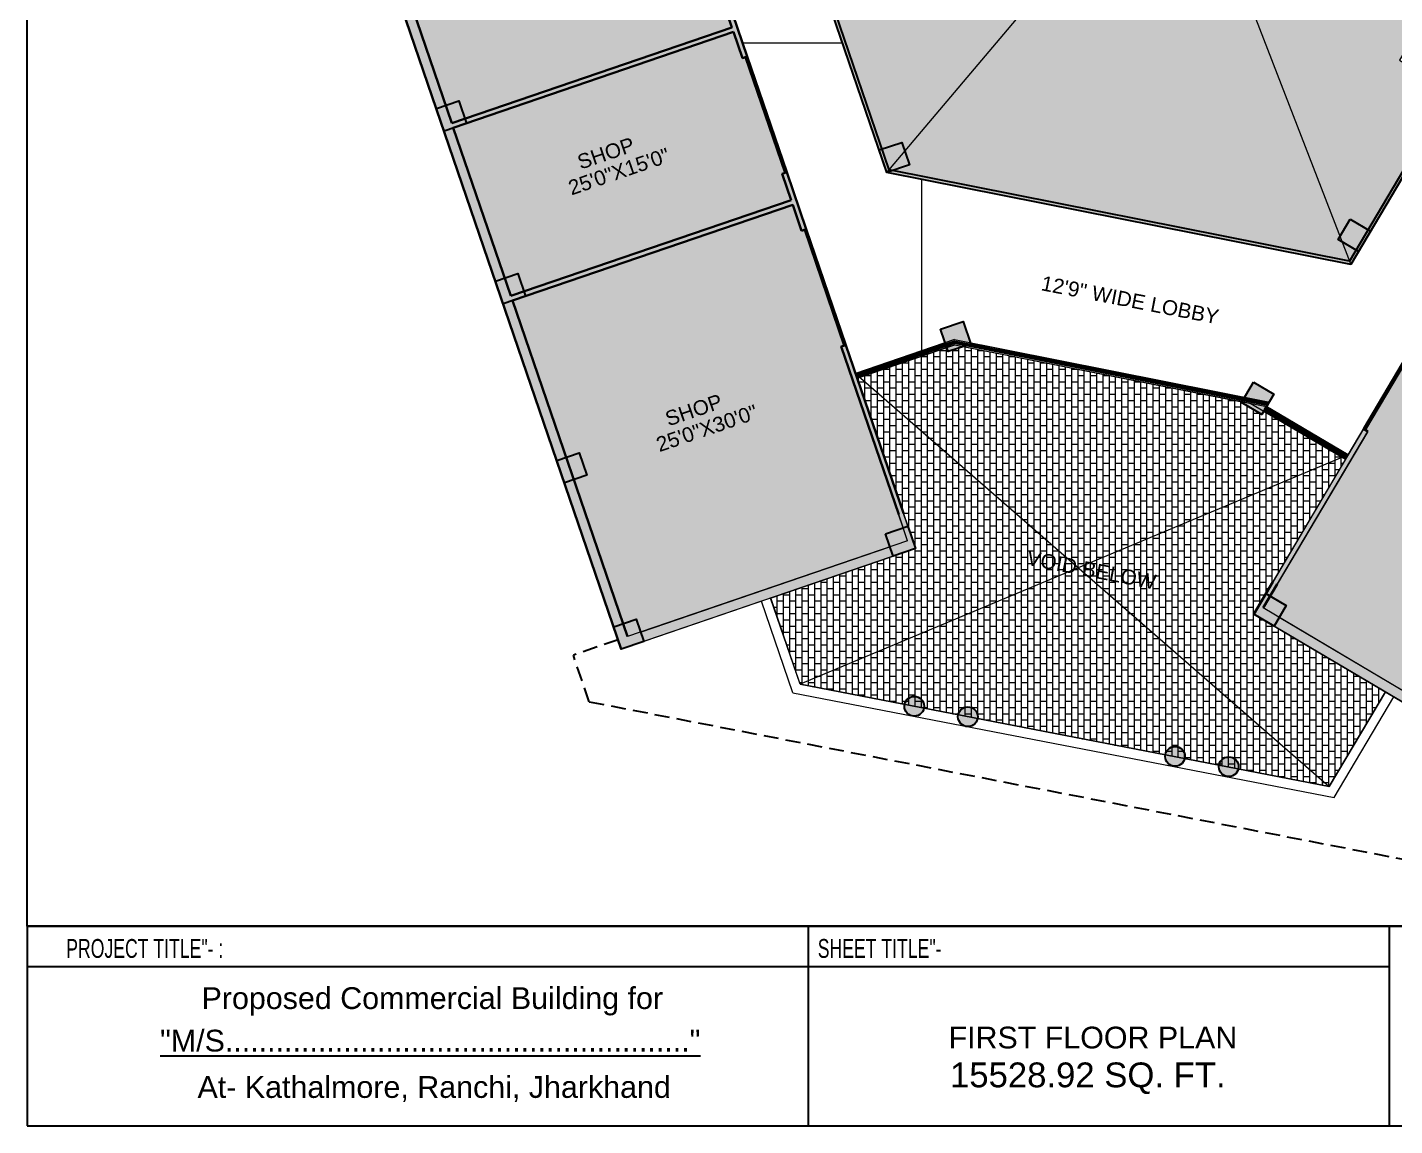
# Model space of a CAD drawing. Header units: inches. Extents: x -13956017 to 293115509, y -946740 to -305538.
# Drawn here: x 1202754 to 1204140, y -918232 to -917118 of the extents above; entities that cross this region are included whole.
import ezdxf
from ezdxf.enums import TextEntityAlignment as Align

# ---------------------------------------------------------------- set-up
doc = ezdxf.new("R2010")
doc.units = ezdxf.units.IN
doc.header["$LTSCALE"] = 6
doc.linetypes.add('DASHED', pattern=[0.75, 0.5, -0.25])
for name, color, linetype, lineweight in [('column', 240, 'Continuous', 25), ('floor hatch', 135, 'Continuous', 13), ('W', 250, 'Continuous', 5), ('wall', 7, 'Continuous', 30), ('wall high', 7, 'Continuous', 30)]:
    doc.layers.add(name, color=color, linetype=linetype, lineweight=lineweight)
for name, color, linetype in [('PROPERTYLINE', 1, 'Continuous'), ('TW', 5, 'Continuous'), ('WAL', 7, 'Continuous'), ('WID', 4, 'Continuous')]:
    doc.layers.add(name, color=color, linetype=linetype)
doc.styles.add('ARI', font='arial.ttf')
doc.styles.add('style2', font='eurr____.ttf')
pattern_1 = [(270, (225125.152, -30674.727), (6.35, -1e-15), []), (0, (225125.152, -30674.727), (3e-15, 12.7), [6.35, -6.35]), (0, (225125.152, -30681.077), (3e-15, 12.7), [-6.35, 6.35])]

msp = doc.modelspace()

# ---------------------------------------------------------------- hatches: boundary and pattern name
at = {"layer": 'column', "ltscale": 10}
h = msp.add_hatch(color=256, dxfattribs=at)
h.dxf.hatch_style = 1
h.paths.add_polyline_path([(1203168.8, -917200.9), (1203191.5, -917193.1), (1203199.3, -917215.8), (1203176.6, -917223.6)])
h = msp.add_hatch(color=256, dxfattribs=at)
h.dxf.hatch_style = 1
h.paths.add_polyline_path([(1203617.6, -917242.8), (1203640.3, -917235.1), (1203648.1, -917257.8), (1203625.3, -917265.6)])
h = msp.add_hatch(color=256, dxfattribs=at)
h.dxf.hatch_style = 1
h.paths.add_polyline_path([(1204094.5, -917312.9), (1204115.2, -917325.1), (1204103, -917345.8), (1204082.3, -917333.6)])
h = msp.add_hatch(color=256, dxfattribs=at)
h.dxf.hatch_style = 1
h.paths.add_polyline_path([(1203228.7, -917375.9), (1203251.4, -917368.1), (1203259.2, -917390.8), (1203236.5, -917398.6)])
h = msp.add_hatch(color=256, dxfattribs=at)
h.dxf.hatch_style = 1
h.paths.add_polyline_path([(1203679.7, -917424.5), (1203702.4, -917416.7), (1203710.2, -917439.5), (1203687.5, -917447.2)])
h = msp.add_hatch(color=256, dxfattribs=at)
h.dxf.hatch_style = 1
h.paths.add_polyline_path([(1203996.7, -917478.1), (1204017.3, -917490.3), (1204005.1, -917511), (1203984.4, -917498.7)])
h = msp.add_hatch(color=256, dxfattribs=at)
h.dxf.hatch_style = 1
h.paths.add_polyline_path([(1203290.9, -917557.6), (1203313.6, -917549.8), (1203321.3, -917572.5), (1203298.6, -917580.3)])
h = msp.add_hatch(color=256, dxfattribs=at)
h.dxf.hatch_style = 1
h.paths.add_polyline_path([(1203623.8, -917631.8), (1203646.5, -917624), (1203654.3, -917646.7), (1203631.6, -917654.5)])
h = msp.add_hatch(color=256, dxfattribs=at)
h.dxf.hatch_style = 1
h.paths.add_polyline_path([(1204009.2, -917692.4), (1204029.8, -917704.6), (1204017.6, -917725.3), (1203997, -917713.1)])
h = msp.add_hatch(color=256, dxfattribs=at)
h.dxf.hatch_style = 1
h.paths.add_polyline_path([(1203348.5, -917726), (1203371.2, -917718.2), (1203379, -917740.9), (1203356.2, -917748.7)])
h = msp.add_hatch(color=256, dxfattribs=at)
h.dxf.hatch_style = 1
edge = h.paths.add_edge_path()
edge.add_arc((1203653, -917806.6), 10, 0, 360)
h = msp.add_hatch(color=256, dxfattribs=at)
h.dxf.hatch_style = 1
edge = h.paths.add_edge_path()
edge.add_arc((1203707.3, -917817.2), 10, 0, 360)
h = msp.add_hatch(color=256, dxfattribs=at)
h.dxf.hatch_style = 1
edge = h.paths.add_edge_path()
edge.add_arc((1203917.2, -917857.4), 10, 0, 360)
h = msp.add_hatch(color=256, dxfattribs=at)
h.dxf.hatch_style = 1
edge = h.paths.add_edge_path()
edge.add_arc((1203971.6, -917867.9), 10, 0, 360)
at = {"layer": 'floor hatch', "ltscale": 5}
h = msp.add_hatch(dxfattribs=at)
h.set_pattern_fill('NET', color=9, scale=200, angle=90)
h.set_pattern_definition([(90, (225125.15, -30674.7), (-635, 4e-14), []), (180, (225125.15, -30674.7), (-8e-14, -635), [])])
edge = h.paths.add_edge_path(flags=16)
edge.add_arc((1204035.2, -916328.3), 47, 182.2198, 321.8225)
edge.add_line((1204072.1, -916357.4), (1204072.4, -916358.2))
edge.add_arc((1204116.1, -916340.6), 47.1, 201.9502, 338.602)
edge.add_line((1204160, -916357.8), (1204171.9, -916283.5))
edge.add_line((1204171.9, -916283.5), (1204172.1, -916279.6))
edge.add_line((1204172.1, -916279.6), (1204466.3, -916608.9))
edge.add_line((1204466.3, -916608.9), (1204144.6, -917151.9))
edge.add_line((1204144.6, -917151.9), (1204197.9, -917183.5))
edge.add_line((1204197.9, -917183.5), (1204095.3, -917358.8))
edge.add_line((1204095.3, -917358.8), (1203625.3, -917265.6))
edge.add_line((1203625.3, -917265.6), (1203564.5, -917087.7))
edge.add_line((1203564.5, -917087.7), (1203624.1, -917067.3))
edge.add_line((1203624.1, -917067.3), (1203437.5, -916521.9))
edge.add_line((1203437.5, -916521.9), (1203999.9, -916253.2))
edge.add_line((1203999.9, -916253.2), (1203988.2, -916330.2))
h.paths.add_polyline_path([(1203593.6, -917469.3), (1203684.4, -917438.2), (1203679.7, -917424.5), (1203702.4, -917416.7), (1203709.8, -917438.2), (1203987.7, -917493.3), (1203996.7, -917478.1), (1204017.3, -917490.3), (1204009.9, -917502.8), (1204092.5, -917551.7), (1204628.8, -916646.7), (1204171.1, -916133.9), (1204222.6, -916087.9), (1204162.3, -916020.4), (1204044.5, -916125.5), (1203261.8, -916499.5)])
at = {"layer": 'W', "ltscale": 10}
h = msp.add_hatch(color=256, dxfattribs=at)
h.dxf.hatch_style = 1
h.paths.add_polyline_path([(1203314.5, -916003.2), (1203518.4, -915905.8), (1203514.1, -915896.8), (1203310.2, -915994.2)])
h.paths.add_polyline_path([(1203088.9, -916111), (1203292.8, -916013.6), (1203288.5, -916004.6), (1203084.6, -916102)])
h.paths.add_polyline_path([(1202855.5, -916211.5), (1203062.9, -916112.4), (1203067.3, -916121.4), (1202859.8, -916220.5)])
h.paths.add_polyline_path([(1203540.1, -915895.5), (1203744, -915798), (1203739.7, -915789), (1203535.8, -915886.4)])
h.paths.add_polyline_path([(1203765.6, -915787.7), (1203969.6, -915690.3), (1203965.2, -915681.2), (1203761.3, -915778.7)])
h.paths.add_polyline_path([(1204028.4, -916133.2), (1204044.5, -916125.5), (1204113, -916064.3), (1204109.7, -916060.6), (1204042.3, -916120.8), (1203861.3, -915742), (1203856.8, -915744.2), (1204037.8, -916123.1), (1204026.2, -916128.7)])
h.paths.add_polyline_path([(1203986.9, -915670.9), (1204100.7, -915616.5), (1204105, -915625.6), (1203991.2, -915679.9)])
h.paths.add_polyline_path([(1204129.6, -915629.3), (1204132.7, -915627.8), (1204122.3, -915606.2), (1204230.3, -915727.2), (1204222.9, -915733.8)])
h.paths.add_polyline_path([(1204124.7, -915840.2), (1204221.7, -915753.6), (1204228.4, -915761.1), (1204131.4, -915847.6)])
h.paths.add_polyline_path([(1204238.8, -915751.7), (1204246.3, -915745.1), (1204406.1, -915924.1), (1204398.6, -915930.8)])
h.paths.add_polyline_path([(1204189, -916117.9), (1204222.6, -916087.9), (1204217.1, -916081.9), (1204224.6, -916075.2), (1204230, -916081.3), (1204388.5, -915939.8), (1204394.9, -915947.6), (1204195.6, -916125.4)])
h.paths.add_polyline_path([(1204141, -916032.6), (1204158.9, -916016.6), (1204149.3, -916005.9), (1204156.8, -915999.2), (1204175.8, -916020.5), (1204168.3, -916027.2), (1204162.3, -916020.4), (1204144.4, -916036.4)])
h.paths.add_polyline_path([(1204414.6, -915948.7), (1204422.1, -915942), (1204547.9, -916083), (1204540.5, -916089.7)])
h.paths.add_polyline_path([(1204343.5, -916291), (1204542.7, -916113.2), (1204546, -916116.9), (1204346.8, -916294.7)])
h.paths.add_polyline_path([(1204556.4, -916107.6), (1204563.9, -916101), (1204699.1, -916252.4), (1204691.6, -916259.1)])
h.paths.add_polyline_path([(1204328.2, -916309.9), (1204332.6, -916307.4), (1204351.2, -916328.2), (1204347.5, -916331.6)])
h.paths.add_polyline_path([(1204306.9, -916286.1), (1204310.7, -916282.8), (1204316.6, -916289.5), (1204312.9, -916292.8)])
h.paths.add_polyline_path([(1204494.6, -916460.3), (1204693.8, -916282.6), (1204697.2, -916286.3), (1204497.9, -916464.1)])
h.paths.add_polyline_path([(1204707.6, -916277), (1204715.1, -916270.3), (1204850.2, -916421.8), (1204842.8, -916428.4)])
h.paths.add_polyline_path([(1204480, -916480.1), (1204483.8, -916476.7), (1204502.4, -916497.6), (1204498.7, -916500.9)])
h.paths.add_polyline_path([(1204458.1, -916455.5), (1204461.8, -916452.1), (1204467.8, -916458.8), (1204464.1, -916462.2)])
h.paths.add_polyline_path([(1204645.8, -916629.7), (1204845, -916451.9), (1204848.3, -916455.7), (1204649.1, -916633.4)])
h.paths.add_polyline_path([(1204813.3, -916536.9), (1204818.4, -916528.3), (1204880.5, -916565.1), (1204875.4, -916573.7)])
h.paths.add_polyline_path([(1204858.7, -916446.3), (1204866.2, -916439.7), (1205017.3, -916608.9), (1205001, -916636.5), (1204992.4, -916631.4), (1205004.9, -916610.1)])
h.paths.add_polyline_path([(1204830.3, -916904.9), (1204903.7, -916781.1), (1204912.3, -916786.2), (1204838.9, -916910)])
h.paths.add_polyline_path([(1204813.1, -916906.4), (1204818.2, -916897.8), (1204572.2, -916752), (1204582.3, -916734.9), (1204578, -916732.4), (1204548.5, -916782.1), (1204552.8, -916784.7), (1204567.1, -916760.6)])
h.paths.add_polyline_path([(1204718.8, -917065.6), (1204721.4, -917061.3), (1204475.3, -916915.5), (1204489.6, -916891.4), (1204485.3, -916888.9), (1204454.2, -916941.3), (1204458.5, -916943.8), (1204472.1, -916920.9), (1204472.8, -916919.8)])
h.paths.add_polyline_path([(1204624.5, -917224.7), (1204627.1, -917220.4), (1204381, -917074.7), (1204395.3, -917050.6), (1204391, -917048), (1204359.9, -917100.5), (1204364.2, -917103), (1204378.5, -917079)])
h.paths.add_polyline_path([(1204648.8, -917211.2), (1204730.9, -917072.7), (1204739.5, -917077.8), (1204657.4, -917216.3)])
h.paths.add_polyline_path([(1204554.5, -917370.4), (1204636.6, -917231.9), (1204645.2, -917237), (1204563.1, -917375.5)])
h.paths.add_polyline_path([(1204460.2, -917529.5), (1204542.3, -917391), (1204550.9, -917396.1), (1204468.8, -917534.6)])
h.paths.add_polyline_path([(1204530.2, -917383.9), (1204533.1, -917379.3), (1204286.7, -917233.8), (1204301, -917209.8), (1204296.7, -917207.2), (1204265.6, -917259.6), (1204269.9, -917262.2), (1204284.2, -917238.1)])
h.paths.add_polyline_path([(1204171.3, -917418.8), (1204202.4, -917366.4), (1204206.7, -917368.9), (1204192.4, -917393), (1204438.5, -917538.8), (1204435.9, -917543.1), (1204189.9, -917397.3), (1204175.6, -917421.3)])
h.paths.add_polyline_path([(1204247.3, -917861.4), (1204252.4, -917852.8), (1204022.7, -917716.7), (1204017.6, -917725.3)])
h.paths.add_polyline_path([(1204009.2, -917692.4), (1204013.5, -917694.9), (1204112.4, -917528.1), (1204108.1, -917525.5)])
h.paths.add_polyline_path([(1204271.6, -917847.9), (1204350.1, -917715.4), (1204358.7, -917720.5), (1204280.2, -917853)])
h.paths.add_polyline_path([(1204362.3, -917694.7), (1204448, -917550.2), (1204456.6, -917555.3), (1204370.9, -917699.8)])
h = msp.add_hatch(color=256, dxfattribs=at)
h.dxf.hatch_style = 1
h.paths.add_polyline_path([(1203375.7, -917731.4), (1203628.3, -917645), (1203631.6, -917654.5), (1203379, -917740.9)])
h.paths.add_polyline_path([(1203579, -917442.1), (1203583.7, -917440.5), (1203646.5, -917624), (1203641.8, -917625.6)])
h.paths.add_polyline_path([(1203348.5, -917726), (1203357.9, -917722.7), (1203308.1, -917577), (1203301.2, -917579.4), (1203298.6, -917580.3)])
h.paths.add_polyline_path([(1203290.9, -917557.6), (1203300.3, -917554.3), (1203245.9, -917395.4), (1203236.5, -917398.6)])
h.paths.add_polyline_path([(1203257.6, -917386.1), (1203528.2, -917293.5), (1203519.1, -917267.1), (1203523.8, -917265.4), (1203543.6, -917323.1), (1203538.8, -917324.7), (1203529.8, -917298.3), (1203259.2, -917390.8)])
h.paths.add_polyline_path([(1203228.7, -917375.9), (1203238.2, -917372.7), (1203186, -917220.3), (1203176.6, -917223.6)])
h.paths.add_polyline_path([(1203199.3, -917215.8), (1203469.9, -917123.2), (1203478.9, -917149.7), (1203483.7, -917148), (1203464, -917090.4), (1203459.2, -917092), (1203468.3, -917118.5), (1203197.7, -917211.1)])
h.paths.add_polyline_path([(1203168.8, -917200.9), (1203178.3, -917197.6), (1203126.2, -917045.3), (1203116.7, -917048.5)])
h.paths.add_polyline_path([(1203139.4, -917040.8), (1203410, -916948.2), (1203419.1, -916974.6), (1203423.8, -916973), (1203404.1, -916915.4), (1203399.3, -916917), (1203408.4, -916943.4), (1203137.8, -917036)])
h.paths.add_polyline_path([(1203108.9, -917025.8), (1203118.4, -917022.6), (1203070.8, -916883.5), (1203061.3, -916886.7)])
h.paths.add_polyline_path([(1203079.5, -916865.7), (1203350.1, -916773.1), (1203359.2, -916799.6), (1203363.9, -916798), (1203344.5, -916741.2), (1203335, -916744.4), (1203342.2, -916765.3), (1203076.3, -916856.3)])
h.paths.add_polyline_path([(1203053.6, -916864), (1203063, -916860.8), (1202974.8, -916602.9), (1202965.3, -916606.1)])
h.paths.add_polyline_path([(1202984.8, -916588.9), (1203095.5, -916551), (1203098.7, -916560.5), (1202988, -916598.4)])
h.paths.add_polyline_path([(1202957.6, -916583.4), (1202967, -916580.2), (1202850.8, -916240.3), (1202844.2, -916243.5), (1202833.9, -916221.8)])
h.paths.add_polyline_path([(1203341, -916456.1), (1203473.9, -916392.6), (1203476.1, -916397.1), (1203343.1, -916460.6)])
h.paths.add_polyline_path([(1203497.7, -916386.7), (1203701.6, -916289.3), (1203699.5, -916284.8), (1203495.6, -916382.2)])
h.paths.add_polyline_path([(1203260.1, -916494.7), (1203271.9, -916489.1), (1203274, -916493.6), (1203261.8, -916499.5)])
h.paths.add_polyline_path([(1203723.3, -916279), (1203927.2, -916181.5), (1203925.1, -916177), (1203721.1, -916274.4)])
at = {"layer": 'WAL', "lineweight": 5, "ltscale": 0.6, "true_color": 0xffa8a8}
h = msp.add_hatch(dxfattribs=at)
h.set_pattern_fill('BRICK', color=21, angle=270)
h.set_pattern_definition(pattern_1)
edge = h.paths.add_edge_path()
edge.add_arc((1204035.2, -916328.3), 47, 182.2198, 321.8225)
edge.add_line((1204072.1, -916357.4), (1204072.4, -916358.2))
edge.add_arc((1204116.1, -916340.6), 47.1, 201.9502, 338.602)
edge.add_line((1204160, -916357.8), (1204171.9, -916283.5))
edge.add_line((1204171.9, -916283.5), (1204172.1, -916279.6))
edge.add_line((1204172.1, -916279.6), (1204466.3, -916608.9))
edge.add_line((1204466.3, -916608.9), (1204144.6, -917151.9))
edge.add_line((1204144.6, -917151.9), (1204197.9, -917183.5))
edge.add_line((1204197.9, -917183.5), (1204095.3, -917358.8))
edge.add_line((1204095.3, -917358.8), (1203625.3, -917265.6))
edge.add_line((1203625.3, -917265.6), (1203564.5, -917087.7))
edge.add_line((1203564.5, -917087.7), (1203624.1, -917067.3))
edge.add_line((1203624.1, -917067.3), (1203437.5, -916521.9))
edge.add_line((1203437.5, -916521.9), (1203999.9, -916253.2))
edge.add_line((1203999.9, -916253.2), (1203988.2, -916330.2))
at = {"layer": 'WAL', "lineweight": 9, "ltscale": 100, "true_color": 0x9c859f}
h = msp.add_hatch(color=252, dxfattribs=at)
h.dxf.hatch_style = 1
h.paths.add_polyline_path([(1203126.2, -917045.3), (1203410, -916948.2), (1203419.1, -916974.6), (1203423.8, -916973), (1203464, -917090.4), (1203459.2, -917092), (1203468.3, -917118.5), (1203197.7, -917211.1), (1203191.5, -917193.1), (1203178.3, -917197.6)])
h = msp.add_hatch(color=252, dxfattribs=at)
h.dxf.hatch_style = 1
h.paths.add_polyline_path([(1203186, -917220.3), (1203469.9, -917123.2), (1203478.9, -917149.7), (1203483.7, -917148), (1203523.8, -917265.4), (1203519.1, -917267.1), (1203528.2, -917293.5), (1203257.6, -917386.1), (1203251.4, -917368.1), (1203238.2, -917372.7)])
h = msp.add_hatch(color=252, dxfattribs=at)
h.dxf.hatch_style = 1
h.paths.add_polyline_path([(1203245.9, -917395.4), (1203529.8, -917298.3), (1203538.8, -917324.7), (1203543.6, -917323.1), (1203583.7, -917440.5), (1203579, -917442.1), (1203641.8, -917625.6), (1203623.8, -917631.8), (1203628.3, -917645), (1203375.7, -917731.4), (1203371.2, -917718.2), (1203357.9, -917722.7), (1203308.1, -917577), (1203321.3, -917572.5), (1203313.6, -917549.8), (1203300.3, -917554.3)])
at = {"layer": 'WAL', "lineweight": 9, "ltscale": 100, "true_color": 0xcb9061}
h = msp.add_hatch(color=33, dxfattribs=at)
h.dxf.hatch_style = 1
h.paths.add_polyline_path([(1204108.1, -917525.5), (1204171.3, -917418.8), (1204175.6, -917421.3), (1204189.9, -917397.3), (1204448, -917550.2), (1204362.3, -917694.7), (1204350.3, -917687.6), (1204338, -917708.2), (1204350.1, -917715.4), (1204271.6, -917847.9), (1204259.5, -917840.7), (1204253.4, -917851.1), (1204252.4, -917852.8), (1204022.7, -917716.7), (1204029.8, -917704.6), (1204013.5, -917695), (1204112.4, -917528.1)])
at = {"layer": 'WAL', "lineweight": 5, "ltscale": 0.6, "true_color": 0xffa8a8}
h = msp.add_hatch(dxfattribs=at)
h.set_pattern_fill('BRICK', color=21, angle=270)
h.set_pattern_definition(pattern_1)
h.paths.add_polyline_path([(1203595.2, -917474), (1203686, -917443), (1203687.5, -917447.2), (1203703, -917441.9), (1203985, -917497.9), (1203984.4, -917498.7), (1204005.1, -917511), (1204007.1, -917507.6), (1204090, -917556), (1203997, -917713.1), (1204130.3, -917792.1), (1204073.4, -917888), (1203537.4, -917784.3), (1203507.5, -917696.9), (1203654.3, -917646.7)])

# ---------------------------------------------------------------- linework, layer by layer
at = {"layer": 'column', "ltscale": 10, "elevation": 3969.1}
for points in [[(1203168.8, -917200.9), (1203191.5, -917193.1), (1203199.3, -917215.8), (1203176.6, -917223.6), (1203168.8, -917200.9)], [(1203617.6, -917242.8), (1203640.3, -917235.1), (1203648.1, -917257.8), (1203625.3, -917265.6), (1203617.6, -917242.8)], [(1204094.5, -917312.9), (1204115.2, -917325.1), (1204103, -917345.8), (1204082.3, -917333.6), (1204094.5, -917312.9)], [(1203228.7, -917375.9), (1203251.4, -917368.1), (1203259.2, -917390.8), (1203236.5, -917398.6), (1203228.7, -917375.9)], [(1203679.7, -917424.5), (1203702.4, -917416.7), (1203710.2, -917439.5), (1203687.5, -917447.2), (1203679.7, -917424.5)], [(1203996.7, -917478.1), (1204017.3, -917490.3), (1204005.1, -917511), (1203984.4, -917498.7), (1203996.7, -917478.1)], [(1203290.9, -917557.6), (1203313.6, -917549.8), (1203321.3, -917572.5), (1203298.6, -917580.3), (1203290.9, -917557.6)], [(1203623.8, -917631.8), (1203646.5, -917624), (1203654.3, -917646.7), (1203631.6, -917654.5), (1203623.8, -917631.8)], [(1204009.2, -917692.4), (1204029.8, -917704.6), (1204017.6, -917725.3), (1203997, -917713.1), (1204009.2, -917692.4)], [(1203348.5, -917726), (1203371.2, -917718.2), (1203379, -917740.9), (1203356.2, -917748.7), (1203348.5, -917726)]]:
    msp.add_lwpolyline(points, dxfattribs=at)
at = {"layer": 'column', "ltscale": 10}
for centre in [(1203653, -917806.6, 3969.1), (1203707.3, -917817.2, 3969.1), (1203917.2, -917857.4, 3969.1), (1203971.6, -917867.9, 3969.1)]:
    msp.add_circle(centre, 10, dxfattribs=at)
at = {"layer": 'PROPERTYLINE', "linetype": 'DASHED', "lineweight": 25, "ltscale": 5}
for p, q in [((1203353, -917739.2, 3969.1), (1203307.6, -917754.8, 3969.1)), ((1203323.7, -917802, 3969.1), (1203307.6, -917754.8, 3969.1)), ((1203323.7, -917802, 3969.1), (1204258.9, -917983, 3969.1))]:
    msp.add_line(p, q, dxfattribs=at)
at = {"layer": 'TW', "ltscale": 10}
for p, q in [((1203625.3, -917265.6, 3969.1), (1203565.5, -917090.5, 3969.1)), ((1203627.6, -917263, 3969.1), (1203568.3, -917089.5, 3969.1)), ((1203481.8, -917148.7, 3969.1), (1203522, -917266.1, 3969.1)), ((1203483.7, -917148, 3969.1), (1203523.8, -917265.4, 3969.1)), ((1204196.2, -917182.5, 3969.1), (1204093.8, -917355.4, 3969.1)), ((1204198.8, -917184.1, 3969.1), (1204095.3, -917358.8, 3969.1)), ((1204095.3, -917358.8, 3969.1), (1203625.3, -917265.6, 3969.1)), ((1204093.8, -917355.4, 3969.1), (1203627.6, -917263, 3969.1)), ((1203541.7, -917323.7, 3969.1), (1203581.8, -917441.1, 3969.1)), ((1203543.6, -917323.1, 3969.1), (1203583.7, -917440.5, 3969.1)), ((1204171.3, -917418.8, 3969.1), (1204108.1, -917525.5, 3969.1)), ((1204173, -917419.8, 3969.1), (1204109.8, -917526.6, 3969.1))]:
    msp.add_line(p, q, dxfattribs=at)
at = {"layer": 'W', "ltscale": 10}
for p, q in [((1203720.3, -916390.1, 3969.1), (1204095.3, -917358.8, 3969.1)), ((1203625.3, -917265.6, 3969.1), (1204317.3, -916446.4, 3969.1)), ((1203693.9, -917435, 3969.1), (1203593.6, -917469.3, 3969.1)), ((1203693.9, -917435, 3969.1), (1204011.7, -917498.1, 3969.1)), ((1203694.2, -917440.2, 3969.1), (1203595.2, -917474, 3969.1)), ((1203694.2, -917440.2, 3969.1), (1204009.9, -917502.8, 3969.1)), ((1203593.6, -917469.3, 3969.1), (1204073.4, -917888, 3969.1)), ((1204090, -917556, 3969.1), (1204007.4, -917507.1, 3969.1)), ((1204092.5, -917551.7, 3969.1), (1204009.2, -917502.4, 3969.1)), ((1204108.1, -917525.5, 3969.1), (1204016.3, -917680.4, 3969.1)), ((1204112.4, -917528.1, 3969.1), (1204020.6, -917682.9, 3969.1)), ((1204092.5, -917551.7, 3969.1), (1203537.5, -917784.3, 3969.1)), ((1203646.3, -917638.9, 3969.1), (1203637.3, -917612.4, 3969.1)), ((1203654.3, -917646.7, 3969.1), (1203642, -917610.8, 3969.1)), ((1203646.3, -917638.9, 3969.1), (1203362.5, -917736, 3969.1)), ((1203654.3, -917646.7, 3969.1), (1203356.2, -917748.7, 3969.1)), ((1203529.8, -917793, 3969.1), (1203498.3, -917700, 3969.1)), ((1203537.4, -917784.3, 3969.1), (1203507.8, -917696.8, 3969.1)), ((1204268, -917873.6, 3969.1), (1203997, -917713.1, 3969.1)), ((1204264.5, -917859.9, 3969.1), (1204006.4, -917707, 3969.1)), ((1203537.5, -917784.3, 3969.1), (1204073.4, -917888, 3969.1)), ((1203529.8, -917793, 3969.1), (1204078.5, -917899.2, 3969.1)), ((1204073.4, -917888, 3969.1), (1204130.3, -917792.1, 3969.1)), ((1204078.5, -917899.2, 3969.1), (1204138.9, -917797.2, 3969.1))]:
    msp.add_line(p, q, dxfattribs=at)
at = {"layer": 'W', "lineweight": 30, "ltscale": 10}
for p, q in [((1203356.2, -917748.7, 3969.1), (1203051.7, -916858.4, 3969.1)), ((1203184.4, -917215.6, 3969.1), (1203126.2, -917045.3, 3969.1)), ((1203468.3, -917118.5, 3969.1), (1203459.2, -917092, 3969.1)), ((1203483.7, -917148, 3969.1), (1203464, -917090.4, 3969.1)), ((1203468.3, -917118.5, 3969.1), (1203184.4, -917215.6, 3969.1)), ((1203469.9, -917123.2, 3969.1), (1203186, -917220.3, 3969.1)), ((1203478.9, -917149.7, 3969.1), (1203469.9, -917123.2, 3969.1)), ((1203478.9, -917149.7, 3969.1), (1203483.7, -917148, 3969.1)), ((1203244.3, -917390.6, 3969.1), (1203186, -917220.3, 3969.1)), ((1203519.1, -917267.1, 3969.1), (1203523.8, -917265.4, 3969.1)), ((1203528.2, -917293.5, 3969.1), (1203519.1, -917267.1, 3969.1)), ((1203543.6, -917323.1, 3969.1), (1203523.8, -917265.4, 3969.1)), ((1203528.2, -917293.5, 3969.1), (1203244.3, -917390.6, 3969.1)), ((1203529.8, -917298.3, 3969.1), (1203245.9, -917395.4, 3969.1)), ((1203538.8, -917324.7, 3969.1), (1203529.8, -917298.3, 3969.1)), ((1203538.8, -917324.7, 3969.1), (1203543.6, -917323.1, 3969.1)), ((1203362.5, -917736, 3969.1), (1203245.9, -917395.4, 3969.1)), ((1203579, -917442.1, 3969.1), (1203583.7, -917440.5, 3969.1)), ((1203637.3, -917612.4, 3969.1), (1203579, -917442.1, 3969.1)), ((1203642, -917610.8, 3969.1), (1203583.7, -917440.5, 3969.1)), ((1204112.4, -917528.1, 3969.1), (1204108.1, -917525.5, 3969.1)), ((1204016.3, -917680.4, 3969.1), (1203997, -917713.1, 3969.1)), ((1204020.6, -917682.9, 3969.1), (1204006.4, -917707, 3969.1))]:
    msp.add_line(p, q, dxfattribs=at)
at = {"layer": 'W', "lineweight": 5, "ltscale": 20}
msp.add_line((1202754.4, -918029.5), (1203493.1, -918029.5), dxfattribs=at)
at = {"layer": 'W', "color": 1, "ltscale": 10, "elevation": 3969.1}
for points in [[(1203593.6, -917469.3), (1203684.4, -917438.2), (1203679.7, -917424.5), (1203702.4, -917416.7), (1203709.8, -917438.2), (1203987.7, -917493.3), (1203996.7, -917478.1), (1204017.3, -917490.3), (1204009.9, -917502.8), (1204092.5, -917551.7), (1204628.8, -916646.7), (1204171.1, -916133.9), (1204222.6, -916087.9), (1204162.3, -916020.4), (1204044.5, -916125.5), (1203261.8, -916499.5)], [(1203595.2, -917474), (1203686, -917443), (1203687.5, -917447.2), (1203703, -917441.9), (1203985, -917497.9), (1203984.4, -917498.7), (1204005.1, -917511), (1204007.1, -917507.6), (1204090, -917556), (1203997, -917713.1), (1204130.3, -917792.1), (1204073.4, -917888), (1203537.4, -917784.3), (1203507.5, -917696.9), (1203654.3, -917646.7)]]:
    msp.add_lwpolyline(points, close=True, dxfattribs=at)
msp.add_lwpolyline([(1203988.2, -916330.2, 0.697627), (1204072.1, -916357.4), (1204072.4, -916358.2, 0.678655), (1204160, -916357.8), (1204171.9, -916283.5), (1204172.1, -916279.6), (1204466.3, -916608.9), (1204144.6, -917151.9), (1204197.9, -917183.5), (1204095.3, -917358.8), (1203625.3, -917265.6), (1203564.5, -917087.7), (1203624.1, -917067.3), (1203437.5, -916521.9), (1203999.9, -916253.2)], format="xyb", close=True, dxfattribs=at)
at = {"layer": 'W', "ltscale": 10, "elevation": 3969.1}
for points in [[(1203168.8, -917200.9), (1203178.3, -917197.6), (1203126.2, -917045.3), (1203116.7, -917048.5)], [(1203199.3, -917215.8), (1203469.9, -917123.2), (1203478.9, -917149.7), (1203483.7, -917148), (1203464, -917090.4), (1203459.2, -917092), (1203468.3, -917118.5), (1203197.7, -917211.1)], [(1203228.7, -917375.9), (1203238.2, -917372.7), (1203186, -917220.3), (1203176.6, -917223.6)], [(1203257.6, -917386.1), (1203528.2, -917293.5), (1203519.1, -917267.1), (1203523.8, -917265.4), (1203543.6, -917323.1), (1203538.8, -917324.7), (1203529.8, -917298.3), (1203259.2, -917390.8)], [(1203290.9, -917557.6), (1203300.3, -917554.3), (1203300.3, -917554.3), (1203245.9, -917395.4), (1203236.5, -917398.6)], [(1203595.2, -917474), (1203694.2, -917440.2), (1203993.4, -917499.5), (1204090, -917556), (1203997, -917713.1), (1204130.3, -917792.1), (1204073.4, -917888), (1203537.5, -917784.3), (1203507.8, -917696.8), (1203654.3, -917646.7)], [(1203579, -917442.1), (1203583.7, -917440.5), (1203646.5, -917624), (1203641.8, -917625.6)], [(1204009.2, -917692.4), (1204013.5, -917694.9), (1204112.4, -917528.1), (1204108.1, -917525.5)], [(1203348.5, -917726), (1203357.9, -917722.7), (1203308.1, -917577), (1203301.2, -917579.4), (1203298.6, -917580.3)], [(1203375.7, -917731.4), (1203628.3, -917645), (1203631.6, -917654.5), (1203379, -917740.9)]]:
    msp.add_lwpolyline(points, close=True, dxfattribs=at)
at = {"layer": 'W', "ltscale": 10}
msp.add_lwpolyline([(1204247.3, -917861.4), (1204252.4, -917852.8), (1204022.7, -917716.7), (1204017.6, -917725.3)], close=True, dxfattribs=at)
at = {"layer": 'wall high', "lineweight": 25}
for p, q in [((1202754.4, -918029.5), (1204553.8, -918029.5)), ((1202754.4, -918029.5), (1204553.8, -918029.5)), ((1202754.4, -918029.5), (1204553.8, -918029.5)), ((1202754.4, -918029.5), (1204553.8, -918029.5)), ((1202754.4, -918029.5), (1202754.4, -918231.7)), ((1204553.8, -918029.5), (1202754.4, -918029.5)), ((1203545.6, -918029.5), (1203545.6, -918231.7)), ((1202754.4, -918070.3), (1202842.7, -918070.3)), ((1202842.7, -918070.3), (1204134, -918070.3)), ((1202754.4, -918231.7), (1204553.8, -918231.7))]:
    msp.add_line(p, q, dxfattribs=at)
for points in [[(1202754.4, -915474.2), (1205060.3, -915474.2), (1205060.3, -918029.5), (1202754.4, -918029.5)], [(1202754.4, -918231.7), (1204553.8, -918231.7), (1204553.8, -918029.5), (1202754.4, -918029.5)], [(1204322.9, -918029.5), (1204134, -918029.5), (1204134, -918231.7), (1204322.9, -918231.7)]]:
    msp.add_lwpolyline(points, close=True, dxfattribs=at)
at = {"layer": 'WID', "ltscale": 10}
for p, q in [((1203694.3, -917436.4, 3969.1), (1203594.1, -917470.7, 3969.1)), ((1203694.7, -917437.4, 3969.1), (1203594.4, -917471.7, 3969.1)), ((1203695, -917438.3, 3969.1), (1203594.7, -917472.6, 3969.1)), ((1203693.4, -917437.5, 3969.1), (1204011.3, -917500.5, 3969.1)), ((1203693.6, -917436.5, 3969.1), (1204011.5, -917499.5, 3969.1)), ((1203693.2, -917438.4, 3969.1), (1204011.1, -917501.5, 3969.1)), ((1204090.7, -917554.7, 3969.1), (1204007.4, -917505.4, 3969.1)), ((1204091.3, -917553.9, 3969.1), (1204007.9, -917504.5, 3969.1)), ((1204091.8, -917553, 3969.1), (1204008.4, -917503.7, 3969.1))]:
    msp.add_line(p, q, dxfattribs=at)

# ---------------------------------------------------------------- texts
at = {"layer": 'wall', "lineweight": 25, "style": 'ARI'}
for s, rotation, p in [('25\'0"X15\'0"', 18.8875, (1203305.7, -917288.9, -3969.1)), ('SHOP', 18.8875, (1203314.9, -917262.8, -3969.1)), ('12\'9" WIDE LOBBY', 349.0431, (1203780.6, -917384.8, -3969.1)), ('SHOP', 18.8875, (1203403.9, -917523, -3969.1)), ('25\'0"X30\'0"', 18.8875, (1203394.8, -917549.1, -3969.1)), ('VOID BELOW', 349.0431, (1203766, -917663.1, -3969.1))]:
    msp.add_text(s, height=15, rotation=rotation, dxfattribs=at).set_placement(p)
at = {"layer": 'wall', "style": 'ARI'}
for s, p in [('Proposed Commercial Building for', (1203164.7, -918102.4)), ('At- Kathalmore, Ranchi, Jharkhand', (1203166.6, -918192.5))]:
    msp.add_text(s, height=22.059, rotation=0.0024, dxfattribs=at).set_placement(p, align=Align.MIDDLE_CENTER)
at = {"layer": 'wall high', "lineweight": 25, "style": 'style2', "width": 0.7}
for s, p in [('PROJECT TITLE"- :', (1202793.8, -918061.6)), ('SHEET TITLE"-', (1203555.2, -918061.6))]:
    msp.add_text(s, height=19.086, rotation=360, dxfattribs=at).set_placement(p)
at = {"layer": 'wall high', "lineweight": 25, "style": 'ARI'}
for s, height, p in [('FIRST FLOOR PLAN', 22.044, (1203687.7, -918153.4)), ('15528.92 SQ. FT.', 25.153, (1203689.2, -918192.8))]:
    msp.add_text(s, height=height, rotation=0.0024, dxfattribs=at).set_placement(p)
msp.add_text('%%U"M/S......................................................."', height=22.059, rotation=0.0024, dxfattribs=at).set_placement((1203162.6, -918145.5), align=Align.MIDDLE_CENTER)

doc.saveas('drawing.dxf')
